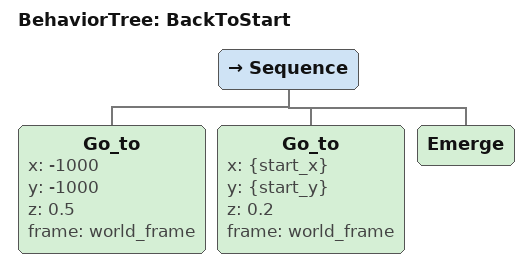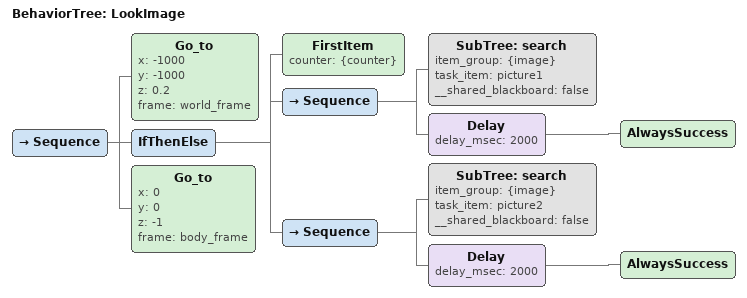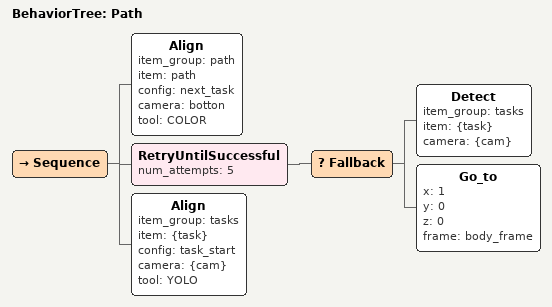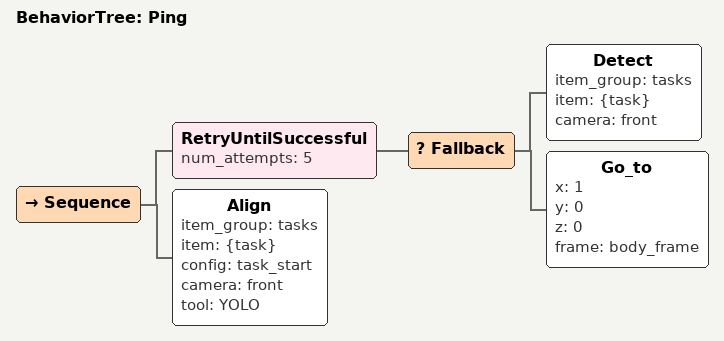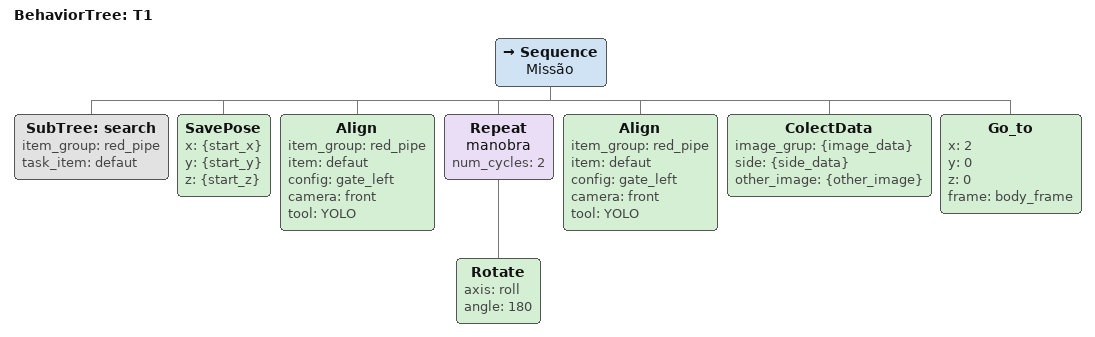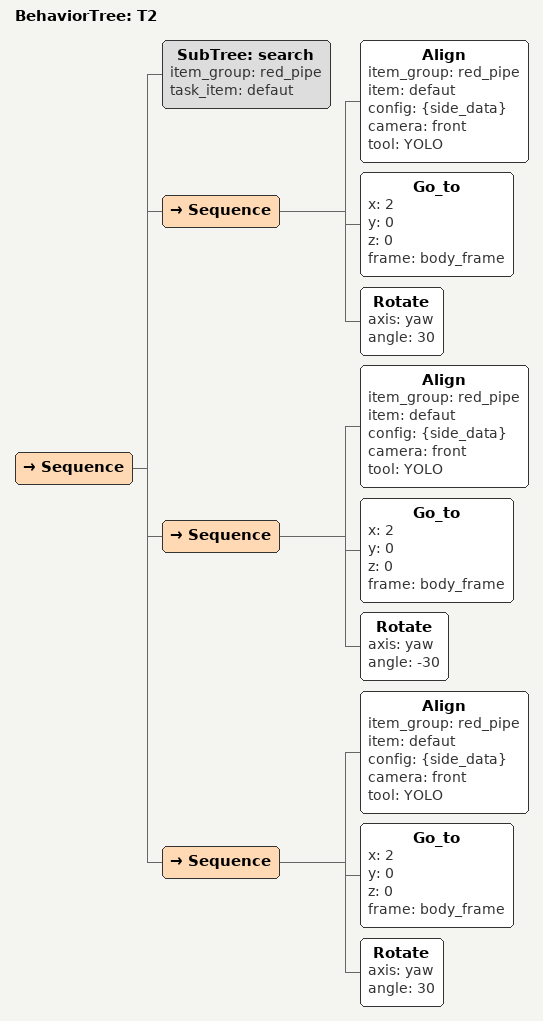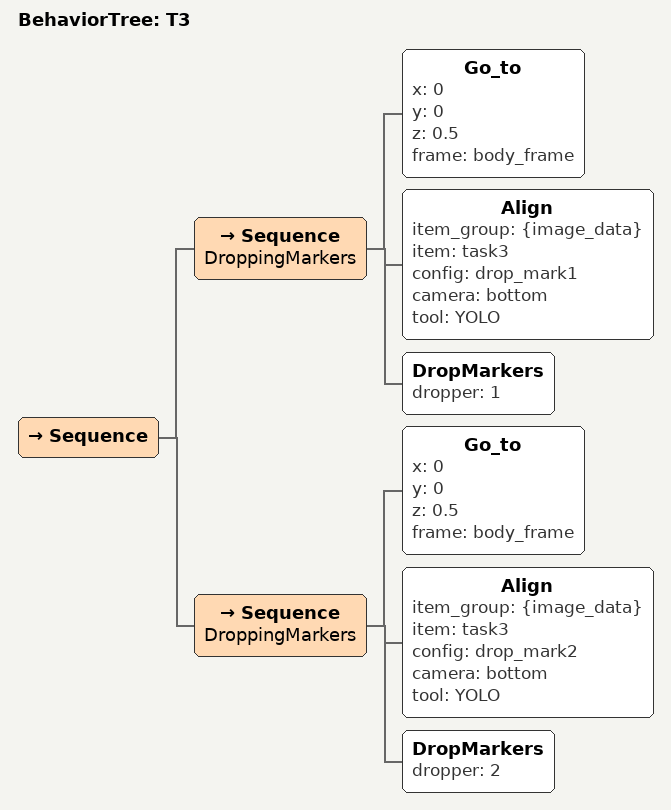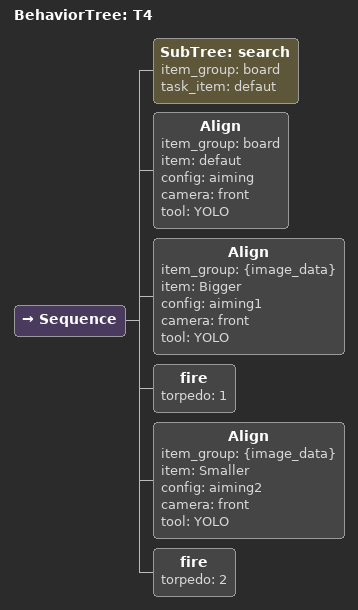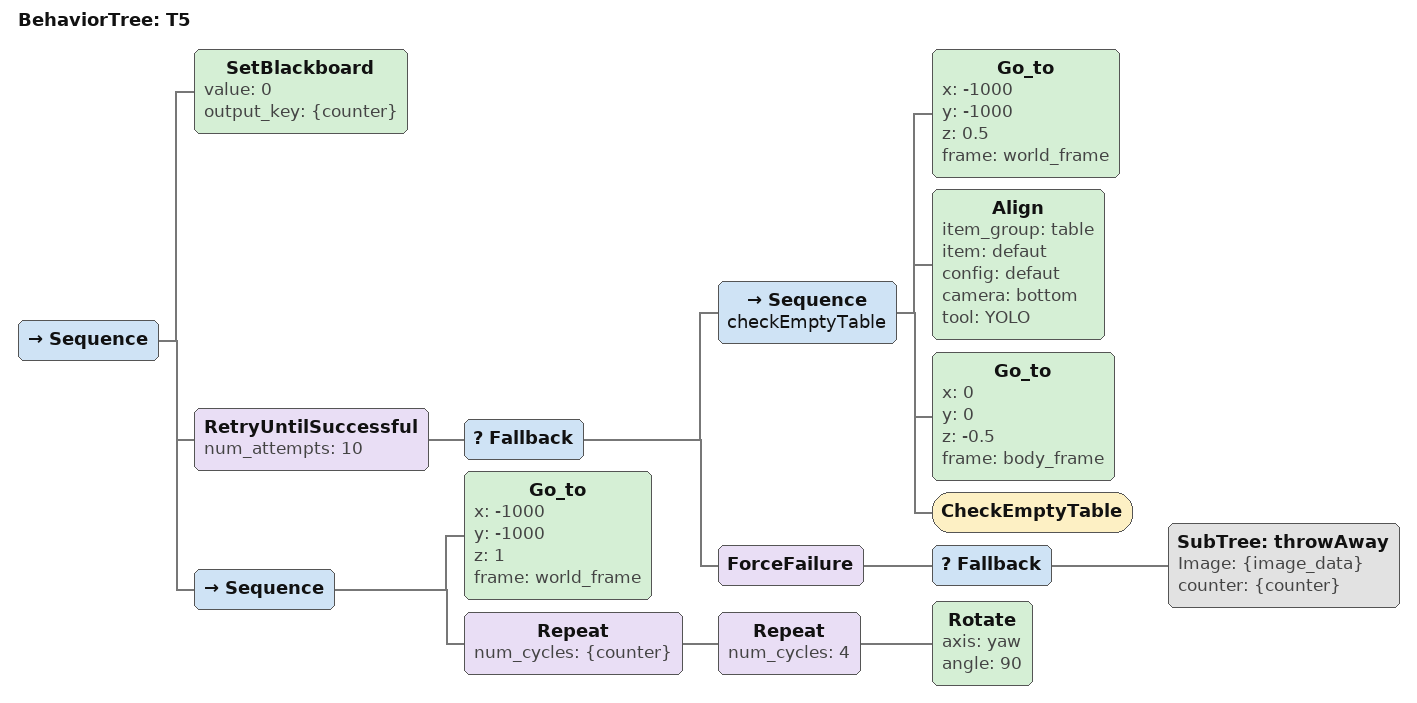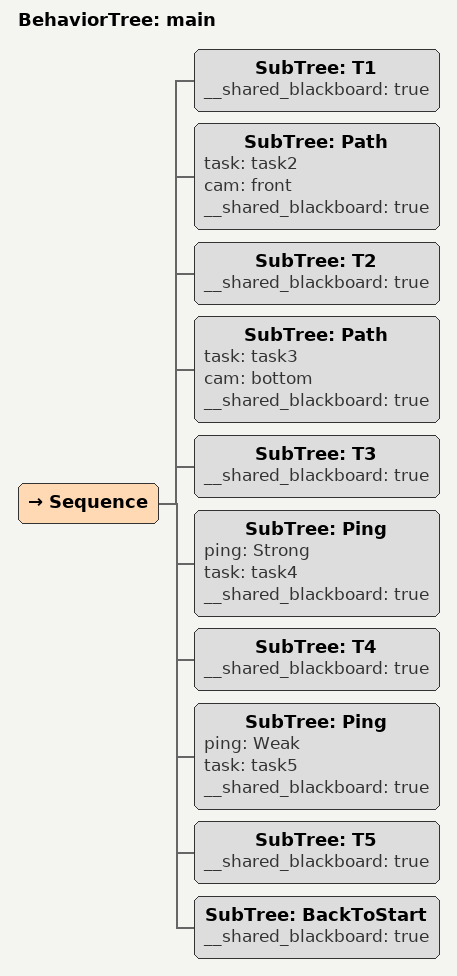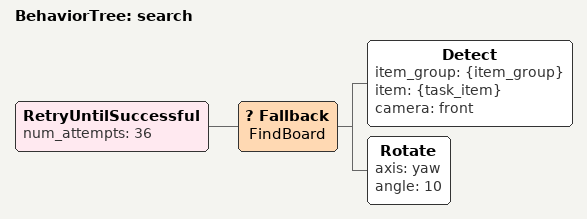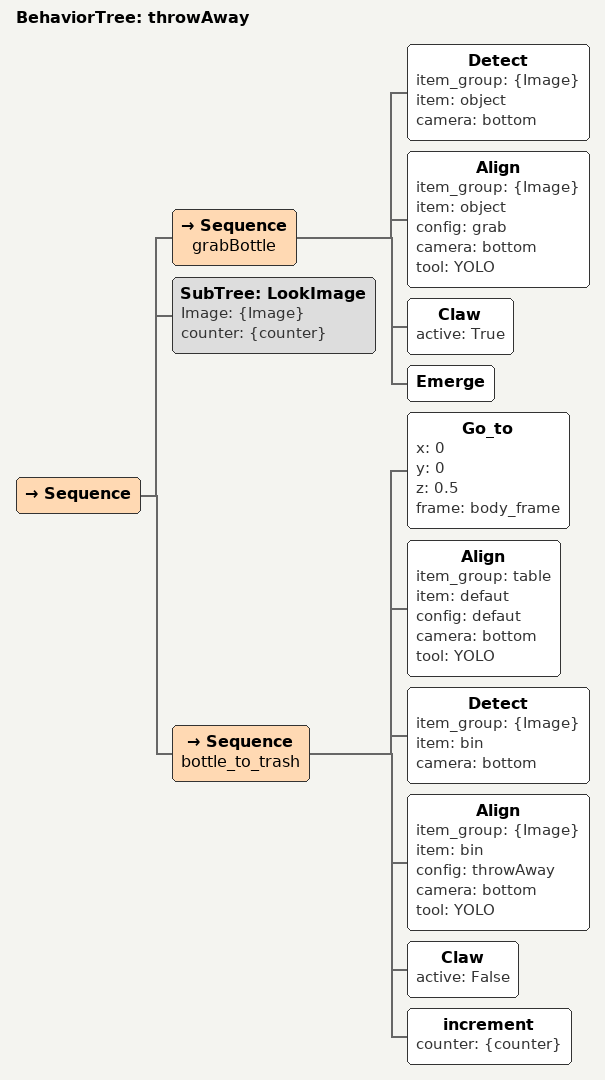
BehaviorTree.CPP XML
<?xml version="1.0" encoding="UTF-8"?>
<root BTCPP_format="3"
      main_tree_to_execute="main">
  <BehaviorTree ID="BackToStart">
    <Sequence>
      <Go_to x="-1000"
             y="-1000"
             z="0.5"
             frame="world_frame"/>
      <Go_to x="{start_x}"
             y="{start_y}"
             z="0.2"
             frame="world_frame"/>
      <Emerge/>
    </Sequence>
  </BehaviorTree>

  <BehaviorTree ID="LookImage">
    <Sequence>
      <Go_to x="-1000"
             y="-1000"
             z="0.2"
             frame="world_frame"/>
      <IfThenElse>
        <FirstItem counter="{counter}"/>
        <Sequence>
          <SubTree ID="search"
                   item_group="{image}"
                   task_item="picture1"
                   __shared_blackboard="false"/>
          <Delay delay_msec="2000">
            <AlwaysSuccess/>
          </Delay>
        </Sequence>
        <Sequence>
          <SubTree ID="search"
                   item_group="{image}"
                   task_item="picture2"
                   __shared_blackboard="false"/>
          <Delay delay_msec="2000">
            <AlwaysSuccess/>
          </Delay>
        </Sequence>
      </IfThenElse>
      <Go_to x="0"
             y="0"
             z="-1"
             frame="body_frame"/>
    </Sequence>
  </BehaviorTree>

  <BehaviorTree ID="Path">
    <Sequence>
      <Align item_group="path"
             item="path"
             config="next_task"
             camera="botton"
             tool="COLOR"/>
      <RetryUntilSuccessful num_attempts="5">
        <Fallback>
          <Detect item_group="tasks"
                  item="{task}"
                  camera="{cam}"/>
          <Go_to x="1"
                 y="0"
                 z="0"
                 frame="body_frame"/>
        </Fallback>
      </RetryUntilSuccessful>
      <Align item_group="tasks"
             item="{task}"
             config="task_start"
             camera="{cam}"
             tool="YOLO"/>
    </Sequence>
  </BehaviorTree>

  <BehaviorTree ID="Ping">
    <Sequence>
      <RetryUntilSuccessful num_attempts="5">
        <Fallback>
          <Detect item_group="tasks"
                  item="{task}"
                  camera="front"/>
          <Go_to x="1"
                 y="0"
                 z="0"
                 frame="body_frame"/>
        </Fallback>
      </RetryUntilSuccessful>
      <Align item_group="tasks"
             item="{task}"
             config="task_start"
             camera="front"
             tool="YOLO"/>
    </Sequence>
  </BehaviorTree>

  <BehaviorTree ID="T1">
    <Sequence name="Missão">
      <SubTree ID="search"
               item_group="red_pipe"
               task_item="defaut"/>
      <SavePose x="{start_x}"
                y="{start_y}"
                z="{start_z}"/>
      <Align item_group="red_pipe"
             item="defaut"
             config="gate_left"
             camera="front"
             tool="YOLO"/>
      <Repeat name="manobra"
              num_cycles="2">
        <Rotate axis="roll"
                angle="180"/>
      </Repeat>
      <Align item_group="red_pipe"
             item="defaut"
             config="gate_left"
             camera="front"
             tool="YOLO"/>
      <ColectData image_grup="{image_data}"
                  side="{side_data}"
                  other_image="{other_image}"/>
      <Go_to x="2"
             y="0"
             z="0"
             frame="body_frame"/>
    </Sequence>
  </BehaviorTree>

  <BehaviorTree ID="T2">
    <Sequence>
      <SubTree ID="search"
               item_group="red_pipe"
               task_item="defaut"/>
      <Sequence>
        <Align item_group="red_pipe"
               item="defaut"
               config="{side_data}"
               camera="front"
               tool="YOLO"/>
        <Go_to x="2"
               y="0"
               z="0"
               frame="body_frame"/>
        <Rotate axis="yaw"
                angle="30"/>
      </Sequence>
      <Sequence>
        <Align item_group="red_pipe"
               item="defaut"
               config="{side_data}"
               camera="front"
               tool="YOLO"/>
        <Go_to x="2"
               y="0"
               z="0"
               frame="body_frame"/>
        <Rotate axis="yaw"
                angle="-30"/>
      </Sequence>
      <Sequence>
        <Align item_group="red_pipe"
               item="defaut"
               config="{side_data}"
               camera="front"
               tool="YOLO"/>
        <Go_to x="2"
               y="0"
               z="0"
               frame="body_frame"/>
        <Rotate axis="yaw"
                angle="30"/>
      </Sequence>
    </Sequence>
  </BehaviorTree>

  <BehaviorTree ID="T3">
    <Sequence>
      <Sequence name="DroppingMarkers">
        <Go_to x="0"
               y="0"
               z="0.5"
               frame="body_frame"/>
        <Align item_group="{image_data}"
               item="task3"
               config="drop_mark1"
               camera="bottom"
               tool="YOLO"/>
        <DropMarkers dropper="1"/>
      </Sequence>
      <Sequence name="DroppingMarkers">
        <Go_to x="0"
               y="0"
               z="0.5"
               frame="body_frame"/>
        <Align item_group="{image_data}"
               item="task3"
               config="drop_mark2"
               camera="bottom"
               tool="YOLO"/>
        <DropMarkers dropper="2"/>
      </Sequence>
    </Sequence>
  </BehaviorTree>

  <BehaviorTree ID="T4">
    <Sequence>
      <SubTree ID="search"
               item_group="board"
               task_item="defaut"/>
      <Align item_group="board"
             item="defaut"
             config="aiming"
             camera="front"
             tool="YOLO"/>
      <Align item_group="{image_data}"
             item="Bigger"
             config="aiming1"
             camera="front"
             tool="YOLO"/>
      <fire torpedo="1"/>
      <Align item_group="{image_data}"
             item="Smaller"
             config="aiming2"
             camera="front"
             tool="YOLO"/>
      <fire torpedo="2"/>
    </Sequence>
  </BehaviorTree>

  <BehaviorTree ID="T5">
    <Sequence>
      <SetBlackboard value="0"
                     output_key="{counter}"/>
      <RetryUntilSuccessful num_attempts="10">
        <Fallback>
          <Sequence name="checkEmptyTable">
            <Go_to x="-1000"
                   y="-1000"
                   z="0.5"
                   frame="world_frame"/>
            <Align item_group="table"
                   item="defaut"
                   config="defaut"
                   camera="bottom"
                   tool="YOLO"/>
            <Go_to x="0"
                   y="0"
                   z="-0.5"
                   frame="body_frame"/>
            <CheckEmptyTable/>
          </Sequence>
          <ForceFailure>
            <Fallback>
              <SubTree ID="throwAway"
                       Image="{image_data}"
                       counter="{counter}"/>
            </Fallback>
          </ForceFailure>
        </Fallback>
      </RetryUntilSuccessful>
      <Sequence>
        <Go_to x="-1000"
               y="-1000"
               z="1"
               frame="world_frame"/>
        <Repeat num_cycles="{counter}">
          <Repeat num_cycles="4">
            <Rotate axis="yaw"
                    angle="90"/>
          </Repeat>
        </Repeat>
      </Sequence>
    </Sequence>
  </BehaviorTree>

  <BehaviorTree ID="main">
    <Sequence>
      <SubTree ID="T1"
               __shared_blackboard="true"/>
      <SubTree ID="Path"
               task="task2"
               cam="front"
               __shared_blackboard="true"/>
      <SubTree ID="T2"
               __shared_blackboard="true"/>
      <SubTree ID="Path"
               task="task3"
               cam="bottom"
               __shared_blackboard="true"/>
      <SubTree ID="T3"
               __shared_blackboard="true"/>
      <SubTree ID="Ping"
               ping="Strong"
               task="task4"
               __shared_blackboard="true"/>
      <SubTree ID="T4"
               __shared_blackboard="true"/>
      <SubTree ID="Ping"
               ping="Weak"
               task="task5"
               __shared_blackboard="true"/>
      <SubTree ID="T5"
               __shared_blackboard="true"/>
      <SubTree ID="BackToStart"
               __shared_blackboard="true"/>
    </Sequence>
  </BehaviorTree>

  <BehaviorTree ID="search">
    <RetryUntilSuccessful num_attempts="36">
      <Fallback name="FindBoard">
        <Detect item_group="{item_group}"
                item="{task_item}"
                camera="front"/>
        <Rotate axis="yaw"
                angle="10"/>
      </Fallback>
    </RetryUntilSuccessful>
  </BehaviorTree>

  <BehaviorTree ID="throwAway">
    <Sequence>
      <Sequence name="grabBottle">
        <Detect item_group="{Image}"
                item="object"
                camera="bottom"/>
        <Align item_group="{Image}"
               item="object"
               config="grab"
               camera="bottom"
               tool="YOLO"/>
        <Claw active="True"/>
        <Emerge/>
      </Sequence>
      <SubTree ID="LookImage"
               Image="{Image}"
               counter="{counter}"/>
      <Sequence name="bottle_to_trash">
        <Go_to x="0"
               y="0"
               z="0.5"
               frame="body_frame"/>
        <Align item_group="table"
               item="defaut"
               config="defaut"
               camera="bottom"
               tool="YOLO"/>
        <Detect item_group="{Image}"
                item="bin"
                camera="bottom"/>
        <Align item_group="{Image}"
               item="bin"
               config="throwAway"
               camera="bottom"
               tool="YOLO"/>
        <Claw active="False"/>
        <increment counter="{counter}"/>
      </Sequence>
    </Sequence>
  </BehaviorTree>

</root>
